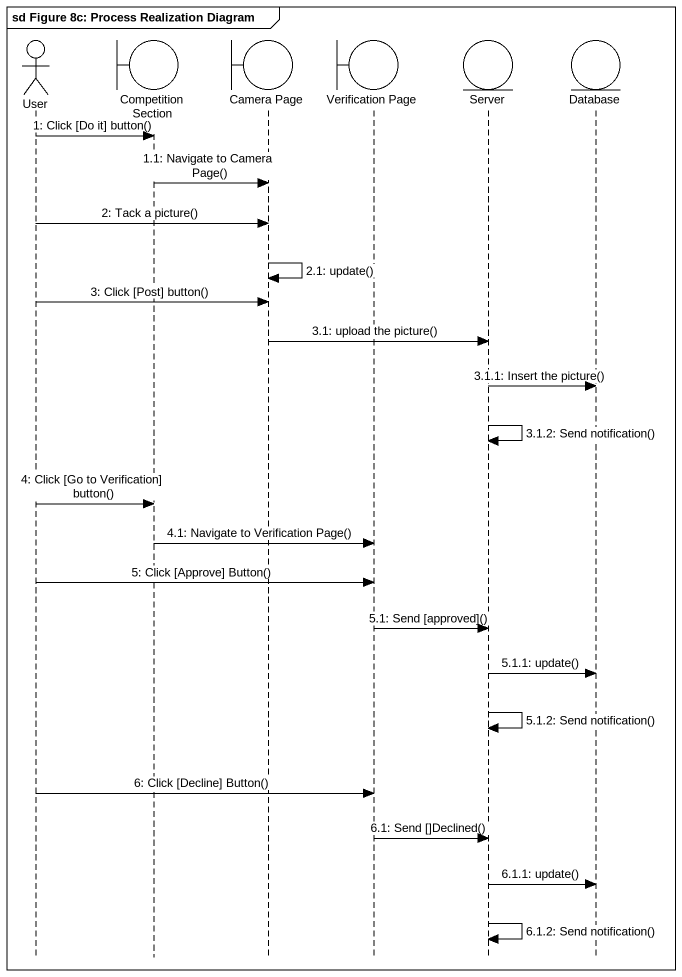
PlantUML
@startuml
mainframe sd Figure 8c: Process Realization Diagram
hide footbox
actor User
boundary "Competition Section" as Competition_Section
boundary "Camera Page" as Camera_Page
boundary "Verification Page" as Verification_Page
entity Server
entity "Database" as Database_

User -> Competition_Section : 1: Click [Do it] button()
Competition_Section -> Camera_Page : 1.1: Navigate to Camera Page()
User -> Camera_Page : 2: Tack a picture()
Camera_Page -> Camera_Page : 2.1: update()
User -> Camera_Page : 3: Click [Post] button()
Camera_Page -> Server : 3.1: upload the picture()
Server -> Database_ : 3.1.1: Insert the picture()
Server -> Server : 3.1.2: Send notification()
User -> Competition_Section : 4: Click [Go to Verification] button()
Competition_Section -> Verification_Page : 4.1: Navigate to Verification Page()
User -> Verification_Page : 5: Click [Approve] Button()
Verification_Page -> Server : 5.1: Send [approved]()
Server -> Database_ : 5.1.1: update()
Server -> Server : 5.1.2: Send notification()
User -> Verification_Page : 6: Click [Decline] Button()
Verification_Page -> Server : 6.1: Send []Declined()
Server -> Database_ : 6.1.1: update()
Server -> Server : 6.1.2: Send notification()
@enduml
